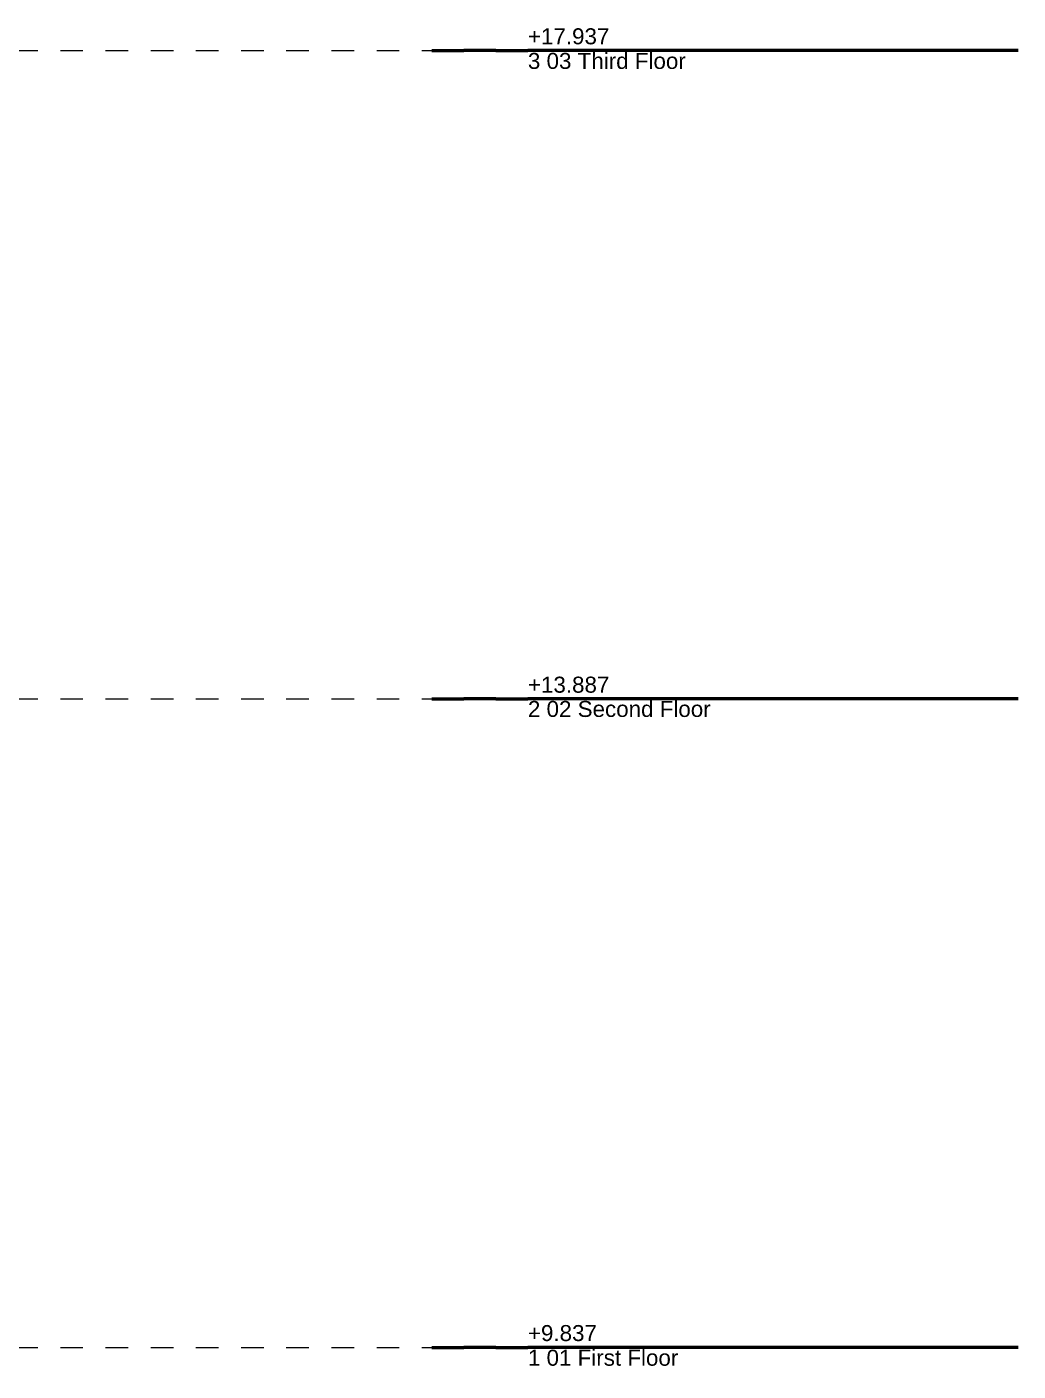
# Model space of a CAD drawing. Header units: millimetres. Extents: x -48147 to 1417267, y -496296 to 18123.
# Drawn here: x 1411075 to 1417267, y -487371 to -478975 of the extents above; entities that cross this region are included whole.
import ezdxf

# ---------------------------------------------------------------- set-up
doc = ezdxf.new("R2010")
doc.units = ezdxf.units.MM
doc.header["$MEASUREMENT"] = 0
doc.linetypes.add('Dashed', pattern=[2822.222233, 1411.111116, -1411.111116])
doc.linetypes.add('Wipeout_Contour', pattern=[1000, 0, -1000])
doc.layers.add('0_Pen_No__105', color=7, linetype='Continuous', lineweight=15, true_color=0xa6a6a6)
doc.layers.add('0_Pen_No__25', color=7, linetype='Continuous', lineweight=50, true_color=0x2a2a2a)
doc.layers.add('0_Pen_No__6', color=7, linetype='Continuous', lineweight=35)
doc.styles.add('GENERATED_STYLE_2', font='')
doc.styles.get('GENERATED_STYLE_2').set_extended_font_data('Swis721 BT')

# ---------------------------------------------------------------- blocks, each defined once
blk = doc.blocks.new('S-25 Building Section_STORY_MARKER', base_point=(1376122.5, -491272.8))
at = {"layer": '0_Pen_No__105', "linetype": 'Dashed', "ltscale": 0.1}
for p, q in [((1357662.3, -479122.8), (1413604.9, -479122.8)), ((1357662.3, -483172.8), (1413604.9, -483172.8)), ((1357662.3, -487222.8), (1413604.9, -487222.8))]:
    blk.add_line(p, q, dxfattribs=at)
at = {"layer": '0_Pen_No__25', "linetype": 'Continuous'}
for p, q in [((1413604.9, -479122.8), (1413704.9, -479122.8)), ((1413604.9, -483172.8), (1413704.9, -483172.8)), ((1413604.9, -487222.8), (1413704.9, -487222.8))]:
    blk.add_line(p, q, dxfattribs=at)
at = {"color": 254, "linetype": 'Wipeout_Contour', "lineweight": 0, "ltscale": 5977693.022516477}
blk.add_wipeout([(1417266.9, -478974.6), (1413804.9, -478974.6), (1413804.9, -479271.1), (1417266.9, -479271.1)], dxfattribs=at)
at = {"color": 254, "linetype": 'Wipeout_Contour', "lineweight": 0, "ltscale": 5982906.543112042}
blk.add_wipeout([(1417266.9, -483024.6), (1413804.9, -483024.6), (1413804.9, -483321.1), (1417266.9, -483321.1)], dxfattribs=at)
at = {"color": 254, "linetype": 'Wipeout_Contour', "lineweight": 0, "ltscale": 5988159.351265413}
blk.add_wipeout([(1417266.9, -487074.6), (1413804.9, -487074.6), (1413804.9, -487371.1), (1417266.9, -487371.1)], dxfattribs=at)
at = {"layer": '0_Pen_No__25', "linetype": 'Continuous'}
for p, q in [((1413704.9, -479122.8), (1413804.9, -479122.8)), ((1414004.9, -479122.8), (1413804.9, -479122.8)), ((1414004.9, -479122.8), (1414204.9, -479122.8)), ((1417266.9, -479122.8), (1414204.9, -479122.8)), ((1413704.9, -483172.8), (1413804.9, -483172.8)), ((1414004.9, -483172.8), (1413804.9, -483172.8)), ((1414004.9, -483172.8), (1414204.9, -483172.8)), ((1417266.9, -483172.8), (1414204.9, -483172.8)), ((1413704.9, -487222.8), (1413804.9, -487222.8)), ((1414004.9, -487222.8), (1413804.9, -487222.8)), ((1414004.9, -487222.8), (1414204.9, -487222.8)), ((1417266.9, -487222.8), (1414204.9, -487222.8))]:
    blk.add_line(p, q, dxfattribs=at)
at = {"layer": '0_Pen_No__6', "char_height": 100, "attachment_point": 1, "style": 'GENERATED_STYLE_2'}
for s, insert in [('\\A1;{\\fSwis721 BT|b0|i0|c0|p34;+17.937}', (1414204.9, -478983.4)), ('\\A1;{\\fSwis721 BT|b0|i0|c0|p34;3 03 Third Floor}', (1414204.9, -479137.1)), ('\\A1;{\\fSwis721 BT|b0|i0|c0|p34;+13.887}', (1414204.9, -483033.4)), ('\\A1;{\\fSwis721 BT|b0|i0|c0|p34;2 02 Second Floor}', (1414204.9, -483184.9)), ('\\A1;{\\fSwis721 BT|b0|i0|c0|p34;+9.837}', (1414204.9, -487083.4)), ('\\A1;{\\fSwis721 BT|b0|i0|c0|p34;1 01 First Floor}', (1414204.9, -487237.4))]:
    blk.add_mtext(s, dxfattribs=dict(at, insert=insert))

msp = doc.modelspace()

# ---------------------------------------------------------------- block references
at = {"linetype": 'Continuous', "lineweight": 0}
msp.add_blockref('S-25 Building Section_STORY_MARKER', (1376122.5, -491272.8), dxfattribs=at)

doc.saveas('drawing.dxf')
